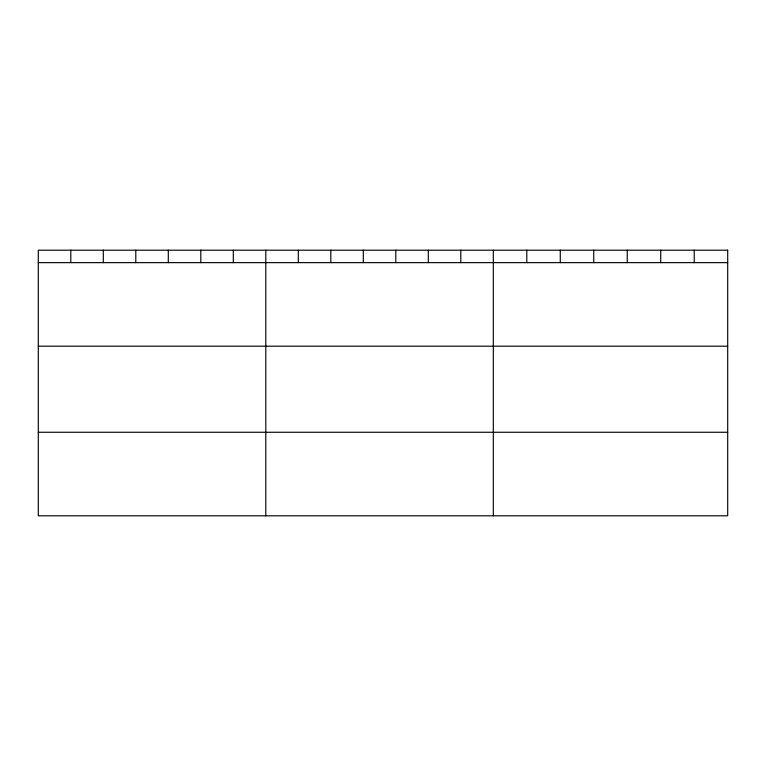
<?xml version="1.0" encoding="UTF-8"?>
<svg xmlns="http://www.w3.org/2000/svg" width="766" height="766" viewBox="0 0 766 766"><rect width="100%" height="100%" fill="white"/><g stroke="black" fill="none" stroke-linecap="round" stroke-linejoin="round"><path stroke-width="1.15" d="M38.3 262.642L727.7 262.642M38.3 346.184L727.7 346.184M38.3 432.263L727.7 432.263M694.216 250.195L694.216 262.642M660.732 250.195L660.732 262.642M627.249 250.195L627.249 262.642M593.755 250.195L593.755 262.642M560.272 250.195L560.272 262.642M526.788 250.195L526.788 262.642M493.304 250.195L493.304 515.805M460.806 250.195L460.806 262.642M428.299 250.195L428.299 262.642M395.802 250.195L395.802 262.642M363.304 250.195L363.304 262.642M330.807 250.195L330.807 262.642M298.3 250.195L298.3 262.642M265.802 250.195L265.802 515.805M233.304 250.195L233.304 262.642M200.797 250.195L200.797 262.642M168.3 250.195L168.3 262.642M135.802 250.195L135.802 262.642M103.305 250.195L103.305 262.642M70.798 250.195L70.798 262.642M727.7 250.195L38.3 250.195L38.3 515.805L727.7 515.805L727.7 250.195"/></g></svg>
